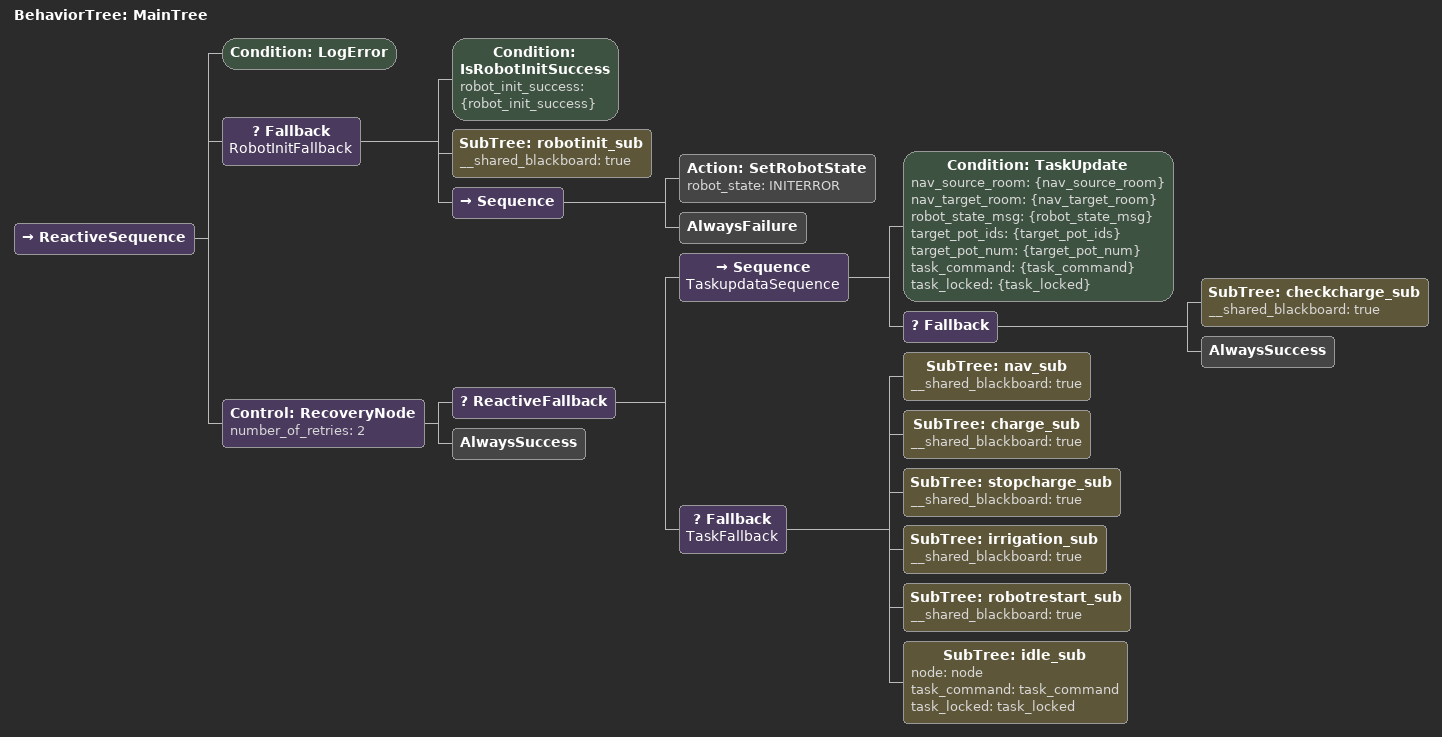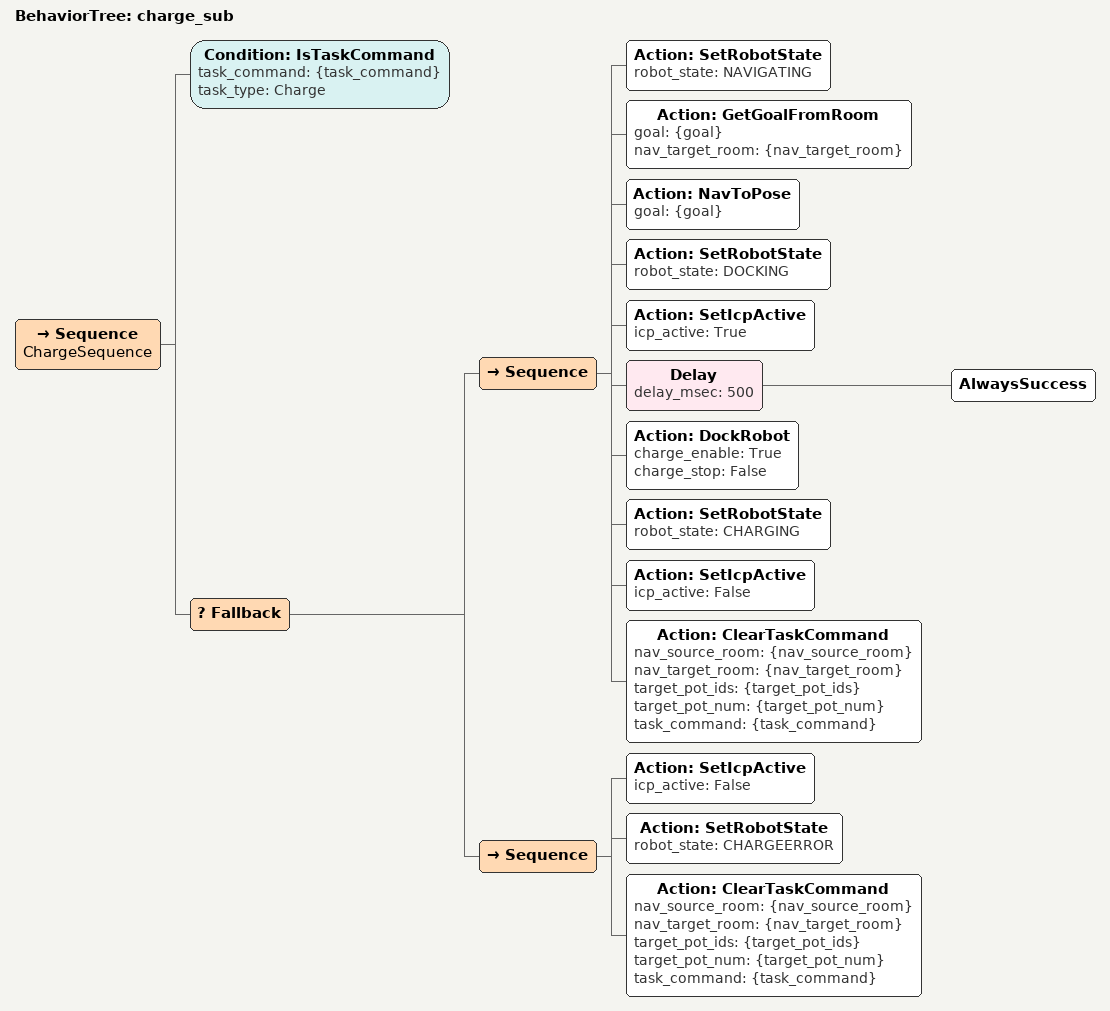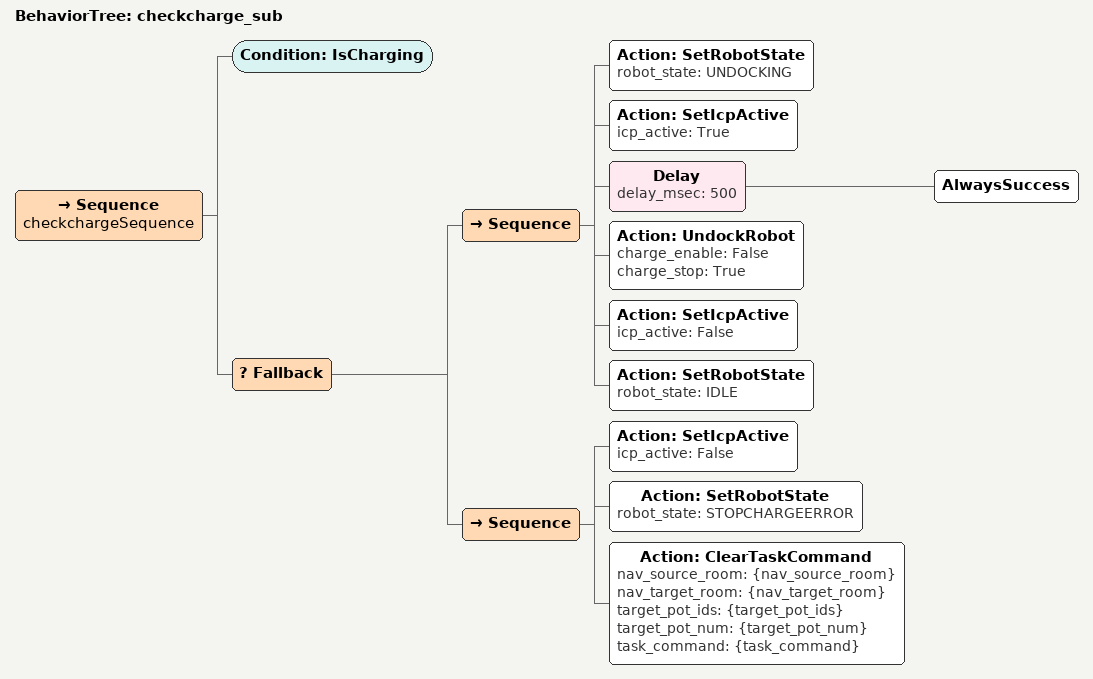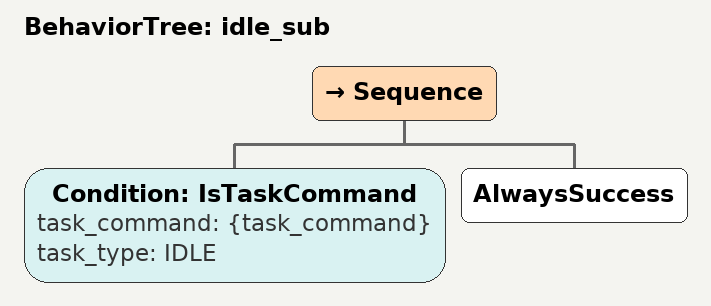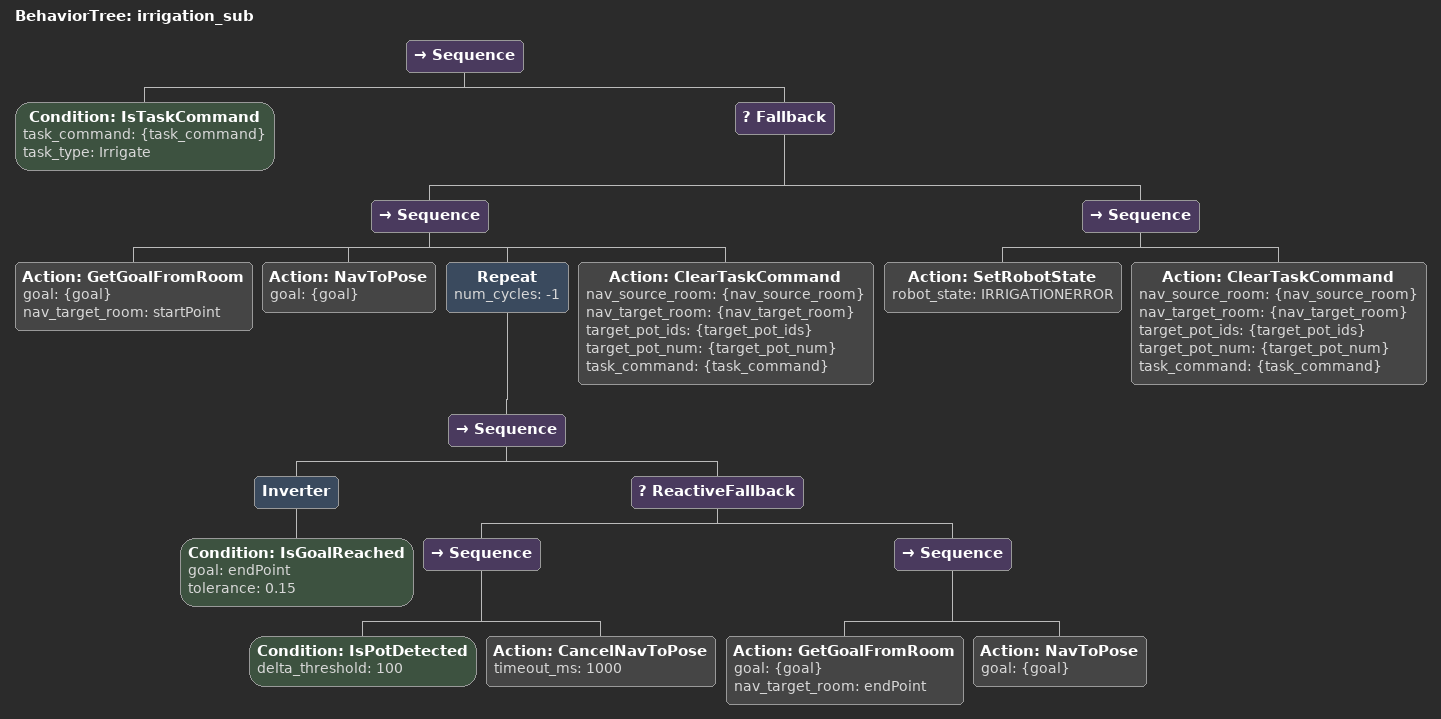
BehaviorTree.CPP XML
<BehaviorTree ID="MainTree">
    <ReactiveSequence>
        <Condition ID="LogError"/>
        <Fallback name="RobotInitFallback">
            <Condition ID="IsRobotInitSuccess" robot_init_success="{robot_init_success}"/>
            <SubTree ID="robotinit_sub" __shared_blackboard="true"/>
            <Sequence>
                <Action ID="SetRobotState" robot_state="INITERROR"/>
                <AlwaysFailure/>
            </Sequence>
        </Fallback>
        <Control ID="RecoveryNode" number_of_retries="2">
            <ReactiveFallback>
                <Sequence name="TaskupdataSequence">
                    <Condition ID="TaskUpdate" nav_source_room="{nav_source_room}" nav_target_room="{nav_target_room}" robot_state_msg="{robot_state_msg}" target_pot_ids="{target_pot_ids}" target_pot_num="{target_pot_num}" task_command="{task_command}" task_locked="{task_locked}"/>
                    <Fallback>
                        <SubTree ID="checkcharge_sub" __shared_blackboard="true"/>
                        <AlwaysSuccess/>
                    </Fallback>
                </Sequence>
                <Fallback name="TaskFallback">
                    <SubTree ID="nav_sub" __shared_blackboard="true"/>
                    <SubTree ID="charge_sub" __shared_blackboard="true"/>
                    <SubTree ID="stopcharge_sub" __shared_blackboard="true"/>
                    <SubTree ID="irrigation_sub" __shared_blackboard="true"/>
                    <SubTree ID="robotrestart_sub" __shared_blackboard="true"/>
                    <SubTree ID="idle_sub" node="node" task_command="task_command" task_locked="task_locked"/>
                </Fallback>
            </ReactiveFallback>
            <AlwaysSuccess/>
        </Control>
    </ReactiveSequence>
</BehaviorTree>

<BehaviorTree ID="charge_sub">
    <Sequence name="ChargeSequence">
        <Condition ID="IsTaskCommand" task_command="{task_command}" task_type="Charge"/>
        <Fallback>
            <Sequence>
                <Action ID="SetRobotState" robot_state="NAVIGATING"/>
                <Action ID="GetGoalFromRoom" goal="{goal}" nav_target_room="{nav_target_room}"/>
                <Action ID="NavToPose" goal="{goal}"/>
                <Action ID="SetRobotState" robot_state="DOCKING"/>
                <Action ID="SetIcpActive" icp_active="True"/>
                <Delay delay_msec="500">
                    <AlwaysSuccess/>
                </Delay>
                <Action ID="DockRobot" charge_enable="True" charge_stop="False"/>
                <Action ID="SetRobotState" robot_state="CHARGING"/>
                <Action ID="SetIcpActive" icp_active="False"/>
                <Action ID="ClearTaskCommand" nav_source_room="{nav_source_room}" nav_target_room="{nav_target_room}" target_pot_ids="{target_pot_ids}" target_pot_num="{target_pot_num}" task_command="{task_command}"/>
            </Sequence>
            <Sequence>
                <Action ID="SetIcpActive" icp_active="False"/>
                <Action ID="SetRobotState" robot_state="CHARGEERROR"/>
                <Action ID="ClearTaskCommand" nav_source_room="{nav_source_room}" nav_target_room="{nav_target_room}" target_pot_ids="{target_pot_ids}" target_pot_num="{target_pot_num}" task_command="{task_command}"/>
            </Sequence>
        </Fallback>
    </Sequence>
</BehaviorTree>

<BehaviorTree ID="checkcharge_sub">
    <Sequence name="checkchargeSequence">
        <Condition ID="IsCharging"/>
        <Fallback>
            <Sequence>
                <Action ID="SetRobotState" robot_state="UNDOCKING"/>
                <Action ID="SetIcpActive" icp_active="True"/>
                <Delay delay_msec="500">
                    <AlwaysSuccess/>
                </Delay>
                <Action ID="UndockRobot" charge_enable="False" charge_stop="True"/>
                <Action ID="SetIcpActive" icp_active="False"/>
                <Action ID="SetRobotState" robot_state="IDLE"/>
            </Sequence>
            <Sequence>
                <Action ID="SetIcpActive" icp_active="False"/>
                <Action ID="SetRobotState" robot_state="STOPCHARGEERROR"/>
                <Action ID="ClearTaskCommand" nav_source_room="{nav_source_room}" nav_target_room="{nav_target_room}" target_pot_ids="{target_pot_ids}" target_pot_num="{target_pot_num}" task_command="{task_command}"/>
            </Sequence>
        </Fallback>
    </Sequence>
</BehaviorTree>

<BehaviorTree ID="idle_sub">
    <Sequence>
        <Condition ID="IsTaskCommand" task_command="{task_command}" task_type="IDLE"/>
        <AlwaysSuccess/>
    </Sequence>
</BehaviorTree>

<BehaviorTree ID="irrigation_sub">
    <Sequence>
        <Condition ID="IsTaskCommand" task_command="{task_command}" task_type="Irrigate"/>
        <Fallback>
            <Sequence>
                <Action ID="GetGoalFromRoom" goal="{goal}" nav_target_room="startPoint"/>
                <Action ID="NavToPose" goal="{goal}"/>
                <Repeat num_cycles="-1">
                    <Sequence>
                        <Inverter>
                            <Condition ID="IsGoalReached" goal="endPoint" tolerance="0.15"/>
                        </Inverter>
                        <ReactiveFallback>
                            <Sequence>
                                <Condition ID="IsPotDetected" delta_threshold="100"/>
                                <Action ID="CancelNavToPose" timeout_ms="1000"/>
                            </Sequence>
                            <Sequence>
                                <Action ID="GetGoalFromRoom" goal="{goal}" nav_target_room="endPoint"/>
                                <Action ID="NavToPose" goal="{goal}"/>
                            </Sequence>
                        </ReactiveFallback>
                    </Sequence>
                </Repeat>
                <Action ID="ClearTaskCommand" nav_source_room="{nav_source_room}" nav_target_room="{nav_target_room}" target_pot_ids="{target_pot_ids}" target_pot_num="{target_pot_num}" task_command="{task_command}"/>
            </Sequence>
            <Sequence>
                <Action ID="SetRobotState" robot_state="IRRIGATIONERROR"/>
                <Action ID="ClearTaskCommand" nav_source_room="{nav_source_room}" nav_target_room="{nav_target_room}" target_pot_ids="{target_pot_ids}" target_pot_num="{target_pot_num}" task_command="{task_command}"/>
            </Sequence>
        </Fallback>
    </Sequence>
</BehaviorTree>
